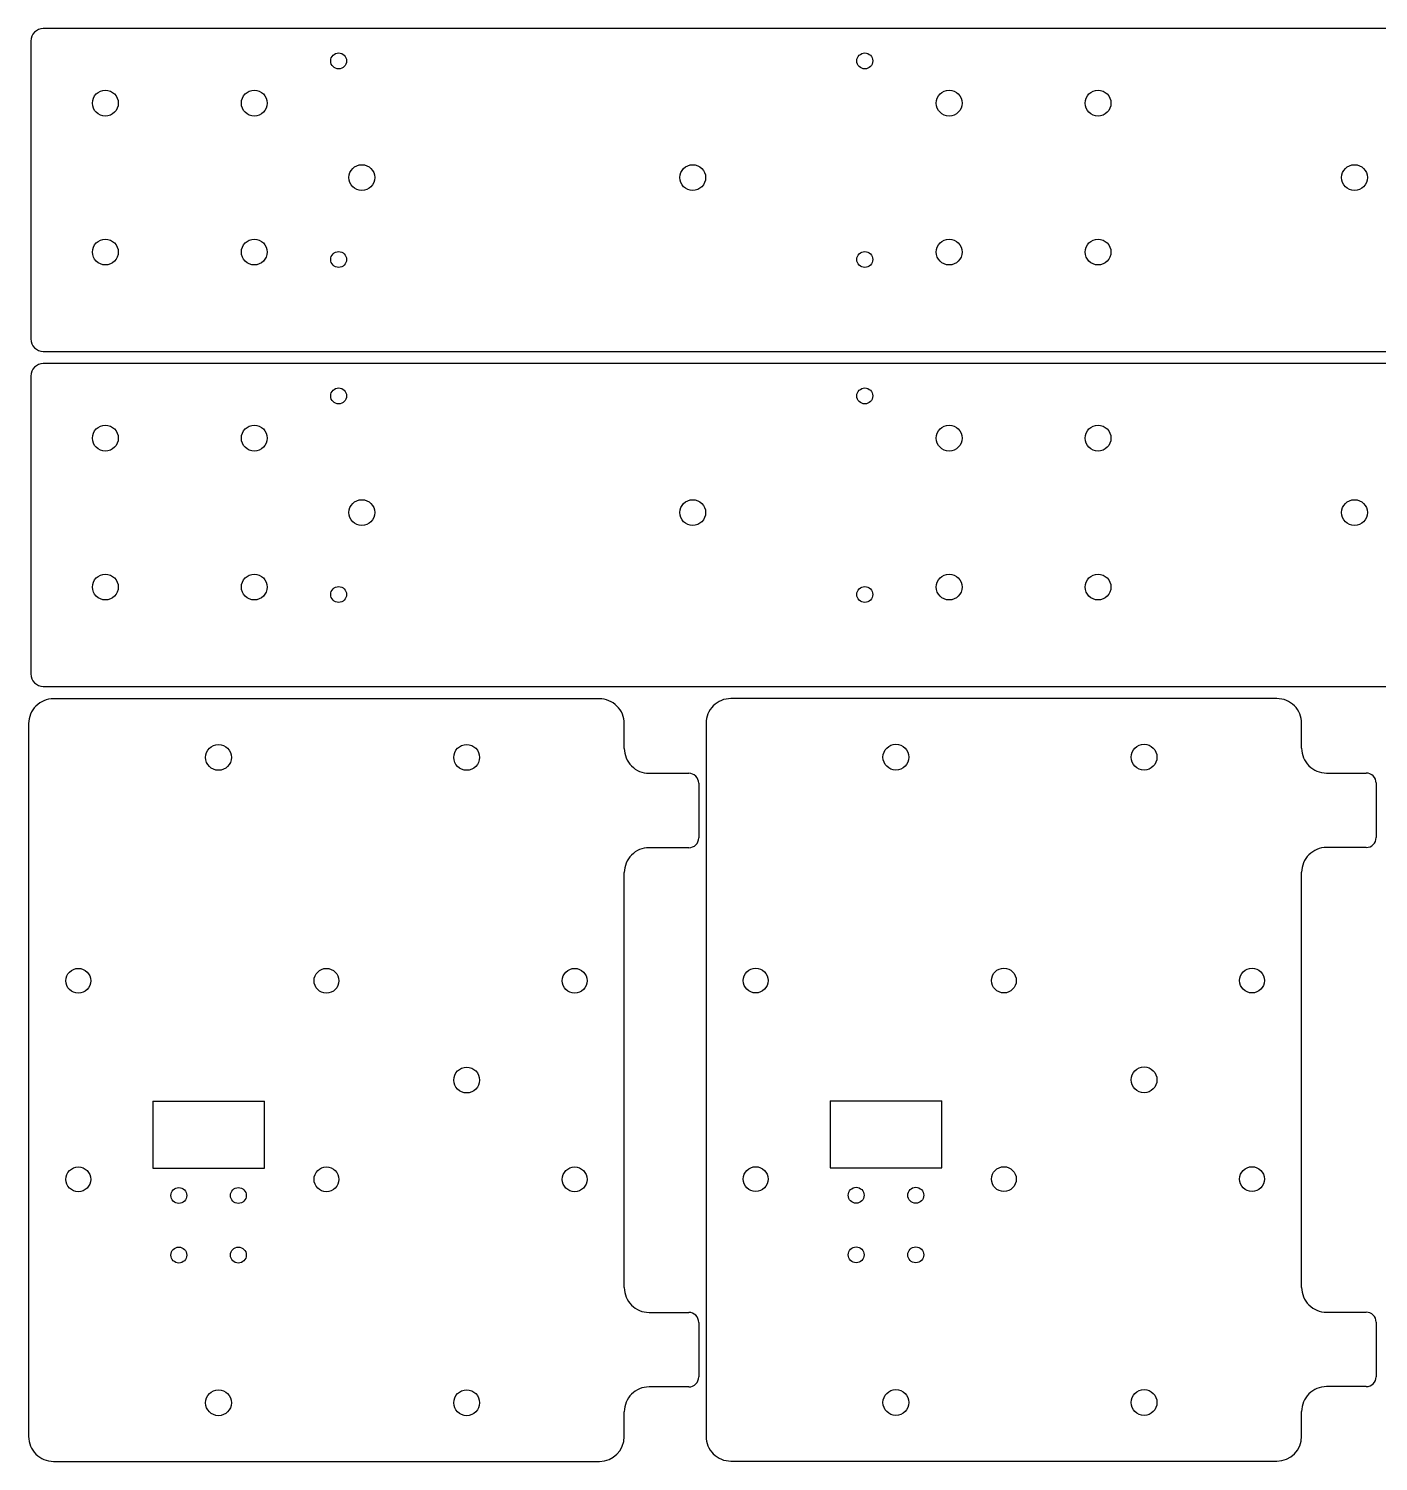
# Model space of a CAD drawing. Header units: millimetres. Extents: x -302 to 260, y -147 to 150.
# Drawn here: x -302.4 to -30.5, y -138.9 to 149.6 of the extents above; entities that cross this region are included whole.
import ezdxf

# ---------------------------------------------------------------- set-up
doc = ezdxf.new("R2010")
doc.units = ezdxf.units.MM
doc.header["$MEASUREMENT"] = 0
doc.layers.add('Layer 1', color=7, linetype='Continuous')

msp = doc.modelspace()

# ---------------------------------------------------------------- linework, layer by layer
at = {"layer": 'Layer 1', "lineweight": 25}
for points, knots in [([(-299.4471, 149.6438), (-300.1101, 149.6438), (-300.746, 149.3804), (-301.2149, 148.9116), (-301.2149, 148.9116), (-301.6837, 148.4427), (-301.9471, 147.8068), (-301.9471, 147.1438)], [0, 0, 0, 0, 0.33333333, 0.33333333, 0.33333333, 0.33333333, 1, 1, 1, 1]), ([(-238.3471, 143.1438), (-238.3471, 144.0275), (-239.0634, 144.7438), (-239.9471, 144.7438), (-239.9471, 144.7438), (-240.8308, 144.7438), (-241.5471, 144.0275), (-241.5471, 143.1438), (-241.5471, 143.1438), (-241.5471, 142.2601), (-240.8308, 141.5438), (-239.9471, 141.5438), (-239.9471, 141.5438), (-239.0635, 141.5438), (-238.3471, 142.2601), (-238.3471, 143.1438)], [0, 0, 0, 0, 0.2, 0.2, 0.2, 0.2, 0.4, 0.4, 0.4, 0.4, 0.6, 0.6, 0.6, 0.6, 1, 1, 1, 1]), ([(-132.3471, 143.1438), (-132.3471, 144.0275), (-133.0634, 144.7438), (-133.9471, 144.7438), (-133.9471, 144.7438), (-134.8308, 144.7438), (-135.5471, 144.0275), (-135.5471, 143.1438), (-135.5471, 143.1438), (-135.5471, 142.2601), (-134.8308, 141.5438), (-133.9471, 141.5438), (-133.9471, 141.5438), (-133.0635, 141.5438), (-132.3471, 142.2601), (-132.3471, 143.1438)], [0, 0, 0, 0, 0.2, 0.2, 0.2, 0.2, 0.4, 0.4, 0.4, 0.4, 0.6, 0.6, 0.6, 0.6, 1, 1, 1, 1]), ([(-284.3471, 134.6438), (-284.3471, 136.0797), (-285.5112, 137.2438), (-286.9471, 137.2438), (-286.9471, 137.2438), (-288.383, 137.2438), (-289.5471, 136.0797), (-289.5471, 134.6438), (-289.5471, 134.6438), (-289.5471, 133.2079), (-288.383, 132.0438), (-286.9471, 132.0438), (-286.9471, 132.0438), (-285.5112, 132.0438), (-284.3471, 133.2078), (-284.3471, 134.6438)], [0, 0, 0, 0, 0.2, 0.2, 0.2, 0.2, 0.4, 0.4, 0.4, 0.4, 0.6, 0.6, 0.6, 0.6, 1, 1, 1, 1]), ([(-254.3471, 134.6438), (-254.3471, 136.0797), (-255.5112, 137.2438), (-256.9471, 137.2438), (-256.9471, 137.2438), (-258.383, 137.2438), (-259.5471, 136.0797), (-259.5471, 134.6438), (-259.5471, 134.6438), (-259.5471, 133.2079), (-258.383, 132.0438), (-256.9471, 132.0438), (-256.9471, 132.0438), (-255.5112, 132.0438), (-254.3471, 133.2078), (-254.3471, 134.6438)], [0, 0, 0, 0, 0.2, 0.2, 0.2, 0.2, 0.4, 0.4, 0.4, 0.4, 0.6, 0.6, 0.6, 0.6, 1, 1, 1, 1]), ([(-114.3471, 134.6438), (-114.3471, 136.0797), (-115.5112, 137.2438), (-116.9471, 137.2438), (-116.9471, 137.2438), (-118.383, 137.2438), (-119.5471, 136.0797), (-119.5471, 134.6438), (-119.5471, 134.6438), (-119.5471, 133.2079), (-118.383, 132.0438), (-116.9471, 132.0438), (-116.9471, 132.0438), (-115.5112, 132.0438), (-114.3471, 133.2078), (-114.3471, 134.6438)], [0, 0, 0, 0, 0.2, 0.2, 0.2, 0.2, 0.4, 0.4, 0.4, 0.4, 0.6, 0.6, 0.6, 0.6, 1, 1, 1, 1]), ([(-84.3471, 134.6438), (-84.3471, 136.0797), (-85.5112, 137.2438), (-86.9471, 137.2438), (-86.9471, 137.2438), (-88.383, 137.2438), (-89.5471, 136.0797), (-89.5471, 134.6438), (-89.5471, 134.6438), (-89.5471, 133.2079), (-88.383, 132.0438), (-86.9471, 132.0438), (-86.9471, 132.0438), (-85.5112, 132.0438), (-84.3471, 133.2078), (-84.3471, 134.6438)], [0, 0, 0, 0, 0.2, 0.2, 0.2, 0.2, 0.4, 0.4, 0.4, 0.4, 0.6, 0.6, 0.6, 0.6, 1, 1, 1, 1]), ([(-232.6804, 119.6438), (-232.6804, 121.0797), (-233.8445, 122.2438), (-235.2804, 122.2438), (-235.2804, 122.2438), (-236.7164, 122.2438), (-237.8804, 121.0797), (-237.8804, 119.6438), (-237.8804, 119.6438), (-237.8804, 118.2079), (-236.7164, 117.0438), (-235.2804, 117.0438), (-235.2804, 117.0438), (-233.8445, 117.0438), (-232.6804, 118.2078), (-232.6804, 119.6438)], [0, 0, 0, 0, 0.2, 0.2, 0.2, 0.2, 0.4, 0.4, 0.4, 0.4, 0.6, 0.6, 0.6, 0.6, 1, 1, 1, 1]), ([(-166.0134, 119.6438), (-166.0134, 121.0797), (-167.1775, 122.2438), (-168.6134, 122.2438), (-168.6134, 122.2438), (-170.0494, 122.2438), (-171.2134, 121.0797), (-171.2134, 119.6438), (-171.2134, 119.6438), (-171.2134, 118.2079), (-170.0494, 117.0438), (-168.6134, 117.0438), (-168.6134, 117.0438), (-167.1775, 117.0438), (-166.0134, 118.2078), (-166.0134, 119.6438)], [0, 0, 0, 0, 0.2, 0.2, 0.2, 0.2, 0.4, 0.4, 0.4, 0.4, 0.6, 0.6, 0.6, 0.6, 1, 1, 1, 1]), ([(-32.6794, 119.6438), (-32.6794, 121.0797), (-33.8435, 122.2438), (-35.2794, 122.2438), (-35.2794, 122.2438), (-36.7154, 122.2438), (-37.8794, 121.0797), (-37.8794, 119.6438), (-37.8794, 119.6438), (-37.8794, 118.2079), (-36.7154, 117.0438), (-35.2794, 117.0438), (-35.2794, 117.0438), (-33.8435, 117.0438), (-32.6794, 118.2078), (-32.6794, 119.6438)], [0, 0, 0, 0, 0.2, 0.2, 0.2, 0.2, 0.4, 0.4, 0.4, 0.4, 0.6, 0.6, 0.6, 0.6, 1, 1, 1, 1]), ([(-284.3471, 104.6438), (-284.3471, 106.0797), (-285.5112, 107.2438), (-286.9471, 107.2438), (-286.9471, 107.2438), (-288.383, 107.2438), (-289.5471, 106.0797), (-289.5471, 104.6438), (-289.5471, 104.6438), (-289.5471, 103.2079), (-288.383, 102.0438), (-286.9471, 102.0438), (-286.9471, 102.0438), (-285.5112, 102.0438), (-284.3471, 103.2078), (-284.3471, 104.6438)], [0, 0, 0, 0, 0.2, 0.2, 0.2, 0.2, 0.4, 0.4, 0.4, 0.4, 0.6, 0.6, 0.6, 0.6, 1, 1, 1, 1]), ([(-254.3471, 104.6438), (-254.3471, 106.0797), (-255.5112, 107.2438), (-256.9471, 107.2438), (-256.9471, 107.2438), (-258.383, 107.2438), (-259.5471, 106.0797), (-259.5471, 104.6438), (-259.5471, 104.6438), (-259.5471, 103.2079), (-258.383, 102.0438), (-256.9471, 102.0438), (-256.9471, 102.0438), (-255.5112, 102.0438), (-254.3471, 103.2078), (-254.3471, 104.6438)], [0, 0, 0, 0, 0.2, 0.2, 0.2, 0.2, 0.4, 0.4, 0.4, 0.4, 0.6, 0.6, 0.6, 0.6, 1, 1, 1, 1]), ([(-114.3471, 104.6438), (-114.3471, 106.0797), (-115.5112, 107.2438), (-116.9471, 107.2438), (-116.9471, 107.2438), (-118.383, 107.2438), (-119.5471, 106.0797), (-119.5471, 104.6438), (-119.5471, 104.6438), (-119.5471, 103.2079), (-118.383, 102.0438), (-116.9471, 102.0438), (-116.9471, 102.0438), (-115.5112, 102.0438), (-114.3471, 103.2078), (-114.3471, 104.6438)], [0, 0, 0, 0, 0.2, 0.2, 0.2, 0.2, 0.4, 0.4, 0.4, 0.4, 0.6, 0.6, 0.6, 0.6, 1, 1, 1, 1]), ([(-84.3471, 104.6438), (-84.3471, 106.0797), (-85.5112, 107.2438), (-86.9471, 107.2438), (-86.9471, 107.2438), (-88.383, 107.2438), (-89.5471, 106.0797), (-89.5471, 104.6438), (-89.5471, 104.6438), (-89.5471, 103.2079), (-88.383, 102.0438), (-86.9471, 102.0438), (-86.9471, 102.0438), (-85.5112, 102.0438), (-84.3471, 103.2078), (-84.3471, 104.6438)], [0, 0, 0, 0, 0.2, 0.2, 0.2, 0.2, 0.4, 0.4, 0.4, 0.4, 0.6, 0.6, 0.6, 0.6, 1, 1, 1, 1]), ([(-238.3471, 103.1438), (-238.3471, 104.0275), (-239.0634, 104.7438), (-239.9471, 104.7438), (-239.9471, 104.7438), (-240.8308, 104.7438), (-241.5471, 104.0275), (-241.5471, 103.1438), (-241.5471, 103.1438), (-241.5471, 102.2601), (-240.8308, 101.5438), (-239.9471, 101.5438), (-239.9471, 101.5438), (-239.0635, 101.5438), (-238.3471, 102.2601), (-238.3471, 103.1438)], [0, 0, 0, 0, 0.2, 0.2, 0.2, 0.2, 0.4, 0.4, 0.4, 0.4, 0.6, 0.6, 0.6, 0.6, 1, 1, 1, 1]), ([(-132.3471, 103.1438), (-132.3471, 104.0275), (-133.0634, 104.7438), (-133.9471, 104.7438), (-133.9471, 104.7438), (-134.8308, 104.7438), (-135.5471, 104.0275), (-135.5471, 103.1438), (-135.5471, 103.1438), (-135.5471, 102.2601), (-134.8308, 101.5438), (-133.9471, 101.5438), (-133.9471, 101.5438), (-133.0635, 101.5438), (-132.3471, 102.2601), (-132.3471, 103.1438)], [0, 0, 0, 0, 0.2, 0.2, 0.2, 0.2, 0.4, 0.4, 0.4, 0.4, 0.6, 0.6, 0.6, 0.6, 1, 1, 1, 1]), ([(-301.9471, 87.1438), (-301.9471, 86.4808), (-301.6837, 85.8449), (-301.2149, 85.376), (-301.2149, 85.376), (-300.746, 84.9072), (-300.1101, 84.6438), (-299.4471, 84.6438)], [0, 0, 0, 0, 0.33333333, 0.33333333, 0.33333333, 0.33333333, 1, 1, 1, 1]), ([(-299.4471, 82.1643), (-300.1101, 82.1643), (-300.746, 81.9009), (-301.2149, 81.4321), (-301.2149, 81.4321), (-301.6837, 80.9632), (-301.9471, 80.3273), (-301.9471, 79.6643)], [0, 0, 0, 0, 0.33333333, 0.33333333, 0.33333333, 0.33333333, 1, 1, 1, 1]), ([(-238.3471, 75.6643), (-238.3471, 76.548), (-239.0634, 77.2643), (-239.9471, 77.2643), (-239.9471, 77.2643), (-240.8308, 77.2643), (-241.5471, 76.548), (-241.5471, 75.6643), (-241.5471, 75.6643), (-241.5471, 74.7806), (-240.8308, 74.0643), (-239.9471, 74.0643), (-239.9471, 74.0643), (-239.0635, 74.0643), (-238.3471, 74.7806), (-238.3471, 75.6643)], [0, 0, 0, 0, 0.2, 0.2, 0.2, 0.2, 0.4, 0.4, 0.4, 0.4, 0.6, 0.6, 0.6, 0.6, 1, 1, 1, 1]), ([(-132.3471, 75.6643), (-132.3471, 76.548), (-133.0634, 77.2643), (-133.9471, 77.2643), (-133.9471, 77.2643), (-134.8308, 77.2643), (-135.5471, 76.548), (-135.5471, 75.6643), (-135.5471, 75.6643), (-135.5471, 74.7806), (-134.8308, 74.0643), (-133.9471, 74.0643), (-133.9471, 74.0643), (-133.0635, 74.0643), (-132.3471, 74.7806), (-132.3471, 75.6643)], [0, 0, 0, 0, 0.2, 0.2, 0.2, 0.2, 0.4, 0.4, 0.4, 0.4, 0.6, 0.6, 0.6, 0.6, 1, 1, 1, 1]), ([(-284.3471, 67.1643), (-284.3471, 68.6002), (-285.5112, 69.7643), (-286.9471, 69.7643), (-286.9471, 69.7643), (-288.383, 69.7643), (-289.5471, 68.6002), (-289.5471, 67.1643), (-289.5471, 67.1643), (-289.5471, 65.7284), (-288.383, 64.5643), (-286.9471, 64.5643), (-286.9471, 64.5643), (-285.5112, 64.5643), (-284.3471, 65.7283), (-284.3471, 67.1643)], [0, 0, 0, 0, 0.2, 0.2, 0.2, 0.2, 0.4, 0.4, 0.4, 0.4, 0.6, 0.6, 0.6, 0.6, 1, 1, 1, 1]), ([(-254.3471, 67.1643), (-254.3471, 68.6002), (-255.5112, 69.7643), (-256.9471, 69.7643), (-256.9471, 69.7643), (-258.383, 69.7643), (-259.5471, 68.6002), (-259.5471, 67.1643), (-259.5471, 67.1643), (-259.5471, 65.7284), (-258.383, 64.5643), (-256.9471, 64.5643), (-256.9471, 64.5643), (-255.5112, 64.5643), (-254.3471, 65.7283), (-254.3471, 67.1643)], [0, 0, 0, 0, 0.2, 0.2, 0.2, 0.2, 0.4, 0.4, 0.4, 0.4, 0.6, 0.6, 0.6, 0.6, 1, 1, 1, 1]), ([(-114.3471, 67.1643), (-114.3471, 68.6002), (-115.5112, 69.7643), (-116.9471, 69.7643), (-116.9471, 69.7643), (-118.383, 69.7643), (-119.5471, 68.6002), (-119.5471, 67.1643), (-119.5471, 67.1643), (-119.5471, 65.7284), (-118.383, 64.5643), (-116.9471, 64.5643), (-116.9471, 64.5643), (-115.5112, 64.5643), (-114.3471, 65.7283), (-114.3471, 67.1643)], [0, 0, 0, 0, 0.2, 0.2, 0.2, 0.2, 0.4, 0.4, 0.4, 0.4, 0.6, 0.6, 0.6, 0.6, 1, 1, 1, 1]), ([(-84.3471, 67.1643), (-84.3471, 68.6002), (-85.5112, 69.7643), (-86.9471, 69.7643), (-86.9471, 69.7643), (-88.383, 69.7643), (-89.5471, 68.6002), (-89.5471, 67.1643), (-89.5471, 67.1643), (-89.5471, 65.7284), (-88.383, 64.5643), (-86.9471, 64.5643), (-86.9471, 64.5643), (-85.5112, 64.5643), (-84.3471, 65.7283), (-84.3471, 67.1643)], [0, 0, 0, 0, 0.2, 0.2, 0.2, 0.2, 0.4, 0.4, 0.4, 0.4, 0.6, 0.6, 0.6, 0.6, 1, 1, 1, 1]), ([(-232.6804, 52.1643), (-232.6804, 53.6002), (-233.8445, 54.7643), (-235.2804, 54.7643), (-235.2804, 54.7643), (-236.7164, 54.7643), (-237.8804, 53.6002), (-237.8804, 52.1643), (-237.8804, 52.1643), (-237.8804, 50.7284), (-236.7164, 49.5643), (-235.2804, 49.5643), (-235.2804, 49.5643), (-233.8445, 49.5643), (-232.6804, 50.7283), (-232.6804, 52.1643)], [0, 0, 0, 0, 0.2, 0.2, 0.2, 0.2, 0.4, 0.4, 0.4, 0.4, 0.6, 0.6, 0.6, 0.6, 1, 1, 1, 1]), ([(-166.0134, 52.1643), (-166.0134, 53.6002), (-167.1775, 54.7643), (-168.6134, 54.7643), (-168.6134, 54.7643), (-170.0494, 54.7643), (-171.2134, 53.6002), (-171.2134, 52.1643), (-171.2134, 52.1643), (-171.2134, 50.7284), (-170.0494, 49.5643), (-168.6134, 49.5643), (-168.6134, 49.5643), (-167.1775, 49.5643), (-166.0134, 50.7283), (-166.0134, 52.1643)], [0, 0, 0, 0, 0.2, 0.2, 0.2, 0.2, 0.4, 0.4, 0.4, 0.4, 0.6, 0.6, 0.6, 0.6, 1, 1, 1, 1]), ([(-32.6794, 52.1643), (-32.6794, 53.6002), (-33.8435, 54.7643), (-35.2794, 54.7643), (-35.2794, 54.7643), (-36.7154, 54.7643), (-37.8794, 53.6002), (-37.8794, 52.1643), (-37.8794, 52.1643), (-37.8794, 50.7284), (-36.7154, 49.5643), (-35.2794, 49.5643), (-35.2794, 49.5643), (-33.8435, 49.5643), (-32.6794, 50.7283), (-32.6794, 52.1643)], [0, 0, 0, 0, 0.2, 0.2, 0.2, 0.2, 0.4, 0.4, 0.4, 0.4, 0.6, 0.6, 0.6, 0.6, 1, 1, 1, 1]), ([(-284.3471, 37.1643), (-284.3471, 38.6002), (-285.5112, 39.7643), (-286.9471, 39.7643), (-286.9471, 39.7643), (-288.383, 39.7643), (-289.5471, 38.6002), (-289.5471, 37.1643), (-289.5471, 37.1643), (-289.5471, 35.7284), (-288.383, 34.5643), (-286.9471, 34.5643), (-286.9471, 34.5643), (-285.5112, 34.5643), (-284.3471, 35.7283), (-284.3471, 37.1643)], [0, 0, 0, 0, 0.2, 0.2, 0.2, 0.2, 0.4, 0.4, 0.4, 0.4, 0.6, 0.6, 0.6, 0.6, 1, 1, 1, 1]), ([(-254.3471, 37.1643), (-254.3471, 38.6002), (-255.5112, 39.7643), (-256.9471, 39.7643), (-256.9471, 39.7643), (-258.383, 39.7643), (-259.5471, 38.6002), (-259.5471, 37.1643), (-259.5471, 37.1643), (-259.5471, 35.7284), (-258.383, 34.5643), (-256.9471, 34.5643), (-256.9471, 34.5643), (-255.5112, 34.5643), (-254.3471, 35.7283), (-254.3471, 37.1643)], [0, 0, 0, 0, 0.2, 0.2, 0.2, 0.2, 0.4, 0.4, 0.4, 0.4, 0.6, 0.6, 0.6, 0.6, 1, 1, 1, 1]), ([(-114.3471, 37.1643), (-114.3471, 38.6002), (-115.5112, 39.7643), (-116.9471, 39.7643), (-116.9471, 39.7643), (-118.383, 39.7643), (-119.5471, 38.6002), (-119.5471, 37.1643), (-119.5471, 37.1643), (-119.5471, 35.7284), (-118.383, 34.5643), (-116.9471, 34.5643), (-116.9471, 34.5643), (-115.5112, 34.5643), (-114.3471, 35.7283), (-114.3471, 37.1643)], [0, 0, 0, 0, 0.2, 0.2, 0.2, 0.2, 0.4, 0.4, 0.4, 0.4, 0.6, 0.6, 0.6, 0.6, 1, 1, 1, 1]), ([(-84.3471, 37.1643), (-84.3471, 38.6002), (-85.5112, 39.7643), (-86.9471, 39.7643), (-86.9471, 39.7643), (-88.383, 39.7643), (-89.5471, 38.6002), (-89.5471, 37.1643), (-89.5471, 37.1643), (-89.5471, 35.7284), (-88.383, 34.5643), (-86.9471, 34.5643), (-86.9471, 34.5643), (-85.5112, 34.5643), (-84.3471, 35.7283), (-84.3471, 37.1643)], [0, 0, 0, 0, 0.2, 0.2, 0.2, 0.2, 0.4, 0.4, 0.4, 0.4, 0.6, 0.6, 0.6, 0.6, 1, 1, 1, 1]), ([(-238.3471, 35.6643), (-238.3471, 36.548), (-239.0634, 37.2643), (-239.9471, 37.2643), (-239.9471, 37.2643), (-240.8308, 37.2643), (-241.5471, 36.548), (-241.5471, 35.6643), (-241.5471, 35.6643), (-241.5471, 34.7806), (-240.8308, 34.0643), (-239.9471, 34.0643), (-239.9471, 34.0643), (-239.0635, 34.0643), (-238.3471, 34.7806), (-238.3471, 35.6643)], [0, 0, 0, 0, 0.2, 0.2, 0.2, 0.2, 0.4, 0.4, 0.4, 0.4, 0.6, 0.6, 0.6, 0.6, 1, 1, 1, 1]), ([(-132.3471, 35.6643), (-132.3471, 36.548), (-133.0634, 37.2643), (-133.9471, 37.2643), (-133.9471, 37.2643), (-134.8308, 37.2643), (-135.5471, 36.548), (-135.5471, 35.6643), (-135.5471, 35.6643), (-135.5471, 34.7806), (-134.8308, 34.0643), (-133.9471, 34.0643), (-133.9471, 34.0643), (-133.0635, 34.0643), (-132.3471, 34.7806), (-132.3471, 35.6643)], [0, 0, 0, 0, 0.2, 0.2, 0.2, 0.2, 0.4, 0.4, 0.4, 0.4, 0.6, 0.6, 0.6, 0.6, 1, 1, 1, 1]), ([(-301.9471, 19.6643), (-301.9471, 19.0013), (-301.6837, 18.3654), (-301.2149, 17.8965), (-301.2149, 17.8965), (-300.746, 17.4277), (-300.1101, 17.1643), (-299.4471, 17.1643)], [0, 0, 0, 0, 0.33333333, 0.33333333, 0.33333333, 0.33333333, 1, 1, 1, 1]), ([(-297.4033, 14.6559), (-298.7294, 14.6559), (-300.0012, 14.1291), (-300.9388, 13.1914), (-300.9388, 13.1914), (-301.8765, 12.2537), (-302.4033, 10.982), (-302.4033, 9.6559)], [0, 0, 0, 0, 0.33333333, 0.33333333, 0.33333333, 0.33333333, 1, 1, 1, 1]), ([(-182.4033, 9.6559), (-182.4033, 10.982), (-182.9301, 12.2537), (-183.8678, 13.1914), (-183.8678, 13.1914), (-184.8054, 14.1291), (-186.0772, 14.6559), (-187.4033, 14.6559)], [0, 0, 0, 0, 0.33333333, 0.33333333, 0.33333333, 0.33333333, 1, 1, 1, 1]), ([(-160.9259, 14.7016), (-162.252, 14.7016), (-163.5238, 14.1748), (-164.4614, 13.2371), (-164.4614, 13.2371), (-165.3991, 12.2994), (-165.9259, 11.0277), (-165.9259, 9.7016)], [0, 0, 0, 0, 0.33333333, 0.33333333, 0.33333333, 0.33333333, 1, 1, 1, 1]), ([(-45.9259, 9.7016), (-45.9259, 11.0277), (-46.4527, 12.2994), (-47.3904, 13.2371), (-47.3904, 13.2371), (-48.328, 14.1748), (-49.5998, 14.7016), (-50.9259, 14.7016)], [0, 0, 0, 0, 0.33333333, 0.33333333, 0.33333333, 0.33333333, 1, 1, 1, 1]), ([(-261.5533, 2.8559), (-261.5533, 4.2918), (-262.7174, 5.4559), (-264.1533, 5.4559), (-264.1533, 5.4559), (-265.5892, 5.4559), (-266.7533, 4.2918), (-266.7533, 2.8559), (-266.7533, 2.8559), (-266.7533, 1.42), (-265.5892, 0.2559), (-264.1533, 0.2559), (-264.1533, 0.2559), (-262.7174, 0.2559), (-261.5533, 1.4199), (-261.5533, 2.8559)], [0, 0, 0, 0, 0.2, 0.2, 0.2, 0.2, 0.4, 0.4, 0.4, 0.4, 0.6, 0.6, 0.6, 0.6, 1, 1, 1, 1]), ([(-211.5533, 2.8559), (-211.5533, 4.2918), (-212.7174, 5.4559), (-214.1533, 5.4559), (-214.1533, 5.4559), (-215.5892, 5.4559), (-216.7533, 4.2918), (-216.7533, 2.8559), (-216.7533, 2.8559), (-216.7533, 1.42), (-215.5892, 0.2559), (-214.1533, 0.2559), (-214.1533, 0.2559), (-212.7174, 0.2559), (-211.5533, 1.4199), (-211.5533, 2.8559)], [0, 0, 0, 0, 0.2, 0.2, 0.2, 0.2, 0.4, 0.4, 0.4, 0.4, 0.6, 0.6, 0.6, 0.6, 1, 1, 1, 1]), ([(-182.4033, 4.6559), (-182.4033, 3.3298), (-181.8765, 2.058), (-180.9388, 1.1204), (-180.9388, 1.1204), (-180.0012, 0.1827), (-178.7294, -0.3441), (-177.4033, -0.3441)], [0, 0, 0, 0, 0.33333333, 0.33333333, 0.33333333, 0.33333333, 1, 1, 1, 1]), ([(-125.0759, 2.9016), (-125.0759, 4.3375), (-126.24, 5.5016), (-127.6759, 5.5016), (-127.6759, 5.5016), (-129.1118, 5.5016), (-130.2759, 4.3375), (-130.2759, 2.9016), (-130.2759, 2.9016), (-130.2759, 1.4657), (-129.1118, 0.3016), (-127.6759, 0.3016), (-127.6759, 0.3016), (-126.24, 0.3016), (-125.0759, 1.4656), (-125.0759, 2.9016)], [0, 0, 0, 0, 0.2, 0.2, 0.2, 0.2, 0.4, 0.4, 0.4, 0.4, 0.6, 0.6, 0.6, 0.6, 1, 1, 1, 1]), ([(-75.0759, 2.9016), (-75.0759, 4.3375), (-76.24, 5.5016), (-77.6759, 5.5016), (-77.6759, 5.5016), (-79.1118, 5.5016), (-80.2759, 4.3375), (-80.2759, 2.9016), (-80.2759, 2.9016), (-80.2759, 1.4657), (-79.1118, 0.3016), (-77.6759, 0.3016), (-77.6759, 0.3016), (-76.24, 0.3016), (-75.0759, 1.4656), (-75.0759, 2.9016)], [0, 0, 0, 0, 0.2, 0.2, 0.2, 0.2, 0.4, 0.4, 0.4, 0.4, 0.6, 0.6, 0.6, 0.6, 1, 1, 1, 1]), ([(-45.9259, 4.7016), (-45.9259, 3.3755), (-45.3991, 2.1037), (-44.4614, 1.1661), (-44.4614, 1.1661), (-43.5238, 0.2284), (-42.252, -0.2984), (-40.9259, -0.2984)], [0, 0, 0, 0, 0.33333333, 0.33333333, 0.33333333, 0.33333333, 1, 1, 1, 1]), ([(-167.4033, -2.3441), (-167.4033, -1.8137), (-167.614, -1.305), (-167.9891, -0.9299), (-167.9891, -0.9299), (-168.3642, -0.5548), (-168.8729, -0.3441), (-169.4033, -0.3441)], [0, 0, 0, 0, 0.33333333, 0.33333333, 0.33333333, 0.33333333, 1, 1, 1, 1]), ([(-30.9259, -2.2984), (-30.9259, -1.768), (-31.1366, -1.2593), (-31.5117, -0.8842), (-31.5117, -0.8842), (-31.8868, -0.5091), (-32.3955, -0.2984), (-32.9259, -0.2984)], [0, 0, 0, 0, 0.33333333, 0.33333333, 0.33333333, 0.33333333, 1, 1, 1, 1]), ([(-177.4033, -15.3441), (-178.7294, -15.3441), (-180.0012, -15.8709), (-180.9388, -16.8086), (-180.9388, -16.8086), (-181.8765, -17.7463), (-182.4033, -19.018), (-182.4033, -20.3441)], [0, 0, 0, 0, 0.33333333, 0.33333333, 0.33333333, 0.33333333, 1, 1, 1, 1]), ([(-40.9259, -15.2984), (-42.252, -15.2984), (-43.5238, -15.8252), (-44.4614, -16.7629), (-44.4614, -16.7629), (-45.3991, -17.7006), (-45.9259, -18.9723), (-45.9259, -20.2984)], [0, 0, 0, 0, 0.33333333, 0.33333333, 0.33333333, 0.33333333, 1, 1, 1, 1]), ([(-289.9033, -42.1441), (-289.9033, -40.7634), (-291.0226, -39.6441), (-292.4033, -39.6441), (-292.4033, -39.6441), (-293.784, -39.6441), (-294.9033, -40.7634), (-294.9033, -42.1441), (-294.9033, -42.1441), (-294.9033, -43.5248), (-293.784, -44.6441), (-292.4033, -44.6441), (-292.4033, -44.6441), (-291.0226, -44.6441), (-289.9033, -43.5248), (-289.9033, -42.1441)], [0, 0, 0, 0, 0.2, 0.2, 0.2, 0.2, 0.4, 0.4, 0.4, 0.4, 0.6, 0.6, 0.6, 0.6, 1, 1, 1, 1]), ([(-239.9033, -42.1441), (-239.9033, -40.7634), (-241.0226, -39.6441), (-242.4033, -39.6441), (-242.4033, -39.6441), (-243.784, -39.6441), (-244.9033, -40.7634), (-244.9033, -42.1441), (-244.9033, -42.1441), (-244.9033, -43.5248), (-243.784, -44.6441), (-242.4033, -44.6441), (-242.4033, -44.6441), (-241.0226, -44.6441), (-239.9033, -43.5248), (-239.9033, -42.1441)], [0, 0, 0, 0, 0.2, 0.2, 0.2, 0.2, 0.4, 0.4, 0.4, 0.4, 0.6, 0.6, 0.6, 0.6, 1, 1, 1, 1]), ([(-189.9033, -42.1441), (-189.9033, -40.7634), (-191.0226, -39.6441), (-192.4033, -39.6441), (-192.4033, -39.6441), (-193.784, -39.6441), (-194.9033, -40.7634), (-194.9033, -42.1441), (-194.9033, -42.1441), (-194.9033, -43.5248), (-193.784, -44.6441), (-192.4033, -44.6441), (-192.4033, -44.6441), (-191.0226, -44.6441), (-189.9033, -43.5248), (-189.9033, -42.1441)], [0, 0, 0, 0, 0.2, 0.2, 0.2, 0.2, 0.4, 0.4, 0.4, 0.4, 0.6, 0.6, 0.6, 0.6, 1, 1, 1, 1]), ([(-153.4259, -42.0984), (-153.4259, -40.7177), (-154.5452, -39.5984), (-155.9259, -39.5984), (-155.9259, -39.5984), (-157.3066, -39.5984), (-158.4259, -40.7177), (-158.4259, -42.0984), (-158.4259, -42.0984), (-158.4259, -43.4791), (-157.3066, -44.5984), (-155.9259, -44.5984), (-155.9259, -44.5984), (-154.5452, -44.5984), (-153.4259, -43.4791), (-153.4259, -42.0984)], [0, 0, 0, 0, 0.2, 0.2, 0.2, 0.2, 0.4, 0.4, 0.4, 0.4, 0.6, 0.6, 0.6, 0.6, 1, 1, 1, 1]), ([(-103.4259, -42.0984), (-103.4259, -40.7177), (-104.5452, -39.5984), (-105.9259, -39.5984), (-105.9259, -39.5984), (-107.3066, -39.5984), (-108.4259, -40.7177), (-108.4259, -42.0984), (-108.4259, -42.0984), (-108.4259, -43.4791), (-107.3066, -44.5984), (-105.9259, -44.5984), (-105.9259, -44.5984), (-104.5452, -44.5984), (-103.4259, -43.4791), (-103.4259, -42.0984)], [0, 0, 0, 0, 0.2, 0.2, 0.2, 0.2, 0.4, 0.4, 0.4, 0.4, 0.6, 0.6, 0.6, 0.6, 1, 1, 1, 1]), ([(-53.4259, -42.0984), (-53.4259, -40.7177), (-54.5452, -39.5984), (-55.9259, -39.5984), (-55.9259, -39.5984), (-57.3066, -39.5984), (-58.4259, -40.7177), (-58.4259, -42.0984), (-58.4259, -42.0984), (-58.4259, -43.4791), (-57.3066, -44.5984), (-55.9259, -44.5984), (-55.9259, -44.5984), (-54.5452, -44.5984), (-53.4259, -43.4791), (-53.4259, -42.0984)], [0, 0, 0, 0, 0.2, 0.2, 0.2, 0.2, 0.4, 0.4, 0.4, 0.4, 0.6, 0.6, 0.6, 0.6, 1, 1, 1, 1]), ([(-211.5533, -62.1441), (-211.5533, -60.7082), (-212.7174, -59.5441), (-214.1533, -59.5441), (-214.1533, -59.5441), (-215.5892, -59.5441), (-216.7533, -60.7082), (-216.7533, -62.1441), (-216.7533, -62.1441), (-216.7533, -63.58), (-215.5892, -64.7441), (-214.1533, -64.7441), (-214.1533, -64.7441), (-212.7174, -64.7441), (-211.5533, -63.5801), (-211.5533, -62.1441)], [0, 0, 0, 0, 0.2, 0.2, 0.2, 0.2, 0.4, 0.4, 0.4, 0.4, 0.6, 0.6, 0.6, 0.6, 1, 1, 1, 1]), ([(-75.0759, -62.0984), (-75.0759, -60.6625), (-76.24, -59.4984), (-77.6759, -59.4984), (-77.6759, -59.4984), (-79.1118, -59.4984), (-80.2759, -60.6625), (-80.2759, -62.0984), (-80.2759, -62.0984), (-80.2759, -63.5343), (-79.1118, -64.6984), (-77.6759, -64.6984), (-77.6759, -64.6984), (-76.24, -64.6984), (-75.0759, -63.5344), (-75.0759, -62.0984)], [0, 0, 0, 0, 0.2, 0.2, 0.2, 0.2, 0.4, 0.4, 0.4, 0.4, 0.6, 0.6, 0.6, 0.6, 1, 1, 1, 1]), ([(-289.9033, -82.1441), (-289.9033, -80.7634), (-291.0226, -79.6441), (-292.4033, -79.6441), (-292.4033, -79.6441), (-293.784, -79.6441), (-294.9033, -80.7634), (-294.9033, -82.1441), (-294.9033, -82.1441), (-294.9033, -83.5248), (-293.784, -84.6441), (-292.4033, -84.6441), (-292.4033, -84.6441), (-291.0226, -84.6441), (-289.9033, -83.5248), (-289.9033, -82.1441)], [0, 0, 0, 0, 0.2, 0.2, 0.2, 0.2, 0.4, 0.4, 0.4, 0.4, 0.6, 0.6, 0.6, 0.6, 1, 1, 1, 1]), ([(-239.9033, -82.1441), (-239.9033, -80.7634), (-241.0226, -79.6441), (-242.4033, -79.6441), (-242.4033, -79.6441), (-243.784, -79.6441), (-244.9033, -80.7634), (-244.9033, -82.1441), (-244.9033, -82.1441), (-244.9033, -83.5248), (-243.784, -84.6441), (-242.4033, -84.6441), (-242.4033, -84.6441), (-241.0226, -84.6441), (-239.9033, -83.5248), (-239.9033, -82.1441)], [0, 0, 0, 0, 0.2, 0.2, 0.2, 0.2, 0.4, 0.4, 0.4, 0.4, 0.6, 0.6, 0.6, 0.6, 1, 1, 1, 1]), ([(-189.9033, -82.1441), (-189.9033, -80.7634), (-191.0226, -79.6441), (-192.4033, -79.6441), (-192.4033, -79.6441), (-193.784, -79.6441), (-194.9033, -80.7634), (-194.9033, -82.1441), (-194.9033, -82.1441), (-194.9033, -83.5248), (-193.784, -84.6441), (-192.4033, -84.6441), (-192.4033, -84.6441), (-191.0226, -84.6441), (-189.9033, -83.5248), (-189.9033, -82.1441)], [0, 0, 0, 0, 0.2, 0.2, 0.2, 0.2, 0.4, 0.4, 0.4, 0.4, 0.6, 0.6, 0.6, 0.6, 1, 1, 1, 1]), ([(-153.4259, -82.0984), (-153.4259, -80.7177), (-154.5452, -79.5984), (-155.9259, -79.5984), (-155.9259, -79.5984), (-157.3066, -79.5984), (-158.4259, -80.7177), (-158.4259, -82.0984), (-158.4259, -82.0984), (-158.4259, -83.4791), (-157.3066, -84.5984), (-155.9259, -84.5984), (-155.9259, -84.5984), (-154.5452, -84.5984), (-153.4259, -83.4791), (-153.4259, -82.0984)], [0, 0, 0, 0, 0.2, 0.2, 0.2, 0.2, 0.4, 0.4, 0.4, 0.4, 0.6, 0.6, 0.6, 0.6, 1, 1, 1, 1]), ([(-103.4259, -82.0984), (-103.4259, -80.7177), (-104.5452, -79.5984), (-105.9259, -79.5984), (-105.9259, -79.5984), (-107.3066, -79.5984), (-108.4259, -80.7177), (-108.4259, -82.0984), (-108.4259, -82.0984), (-108.4259, -83.4791), (-107.3066, -84.5984), (-105.9259, -84.5984), (-105.9259, -84.5984), (-104.5452, -84.5984), (-103.4259, -83.4791), (-103.4259, -82.0984)], [0, 0, 0, 0, 0.2, 0.2, 0.2, 0.2, 0.4, 0.4, 0.4, 0.4, 0.6, 0.6, 0.6, 0.6, 1, 1, 1, 1]), ([(-53.4259, -82.0984), (-53.4259, -80.7177), (-54.5452, -79.5984), (-55.9259, -79.5984), (-55.9259, -79.5984), (-57.3066, -79.5984), (-58.4259, -80.7177), (-58.4259, -82.0984), (-58.4259, -82.0984), (-58.4259, -83.4791), (-57.3066, -84.5984), (-55.9259, -84.5984), (-55.9259, -84.5984), (-54.5452, -84.5984), (-53.4259, -83.4791), (-53.4259, -82.0984)], [0, 0, 0, 0, 0.2, 0.2, 0.2, 0.2, 0.4, 0.4, 0.4, 0.4, 0.6, 0.6, 0.6, 0.6, 1, 1, 1, 1]), ([(-270.5533, -85.3941), (-270.5533, -84.5104), (-271.2696, -83.7941), (-272.1533, -83.7941), (-272.1533, -83.7941), (-273.037, -83.7941), (-273.7533, -84.5104), (-273.7533, -85.3941), (-273.7533, -85.3941), (-273.7533, -86.2778), (-273.037, -86.9941), (-272.1533, -86.9941), (-272.1533, -86.9941), (-271.2697, -86.9941), (-270.5533, -86.2778), (-270.5533, -85.3941)], [0, 0, 0, 0, 0.2, 0.2, 0.2, 0.2, 0.4, 0.4, 0.4, 0.4, 0.6, 0.6, 0.6, 0.6, 1, 1, 1, 1]), ([(-258.5533, -85.3941), (-258.5533, -84.5104), (-259.2696, -83.7941), (-260.1533, -83.7941), (-260.1533, -83.7941), (-261.037, -83.7941), (-261.7533, -84.5104), (-261.7533, -85.3941), (-261.7533, -85.3941), (-261.7533, -86.2778), (-261.037, -86.9941), (-260.1533, -86.9941), (-260.1533, -86.9941), (-259.2697, -86.9941), (-258.5533, -86.2778), (-258.5533, -85.3941)], [0, 0, 0, 0, 0.2, 0.2, 0.2, 0.2, 0.4, 0.4, 0.4, 0.4, 0.6, 0.6, 0.6, 0.6, 1, 1, 1, 1]), ([(-134.0759, -85.3484), (-134.0759, -84.4647), (-134.7922, -83.7484), (-135.6759, -83.7484), (-135.6759, -83.7484), (-136.5596, -83.7484), (-137.2759, -84.4647), (-137.2759, -85.3484), (-137.2759, -85.3484), (-137.2759, -86.2321), (-136.5596, -86.9484), (-135.6759, -86.9484), (-135.6759, -86.9484), (-134.7923, -86.9484), (-134.0759, -86.2321), (-134.0759, -85.3484)], [0, 0, 0, 0, 0.2, 0.2, 0.2, 0.2, 0.4, 0.4, 0.4, 0.4, 0.6, 0.6, 0.6, 0.6, 1, 1, 1, 1]), ([(-122.0759, -85.3484), (-122.0759, -84.4647), (-122.7922, -83.7484), (-123.6759, -83.7484), (-123.6759, -83.7484), (-124.5596, -83.7484), (-125.2759, -84.4647), (-125.2759, -85.3484), (-125.2759, -85.3484), (-125.2759, -86.2321), (-124.5596, -86.9484), (-123.6759, -86.9484), (-123.6759, -86.9484), (-122.7923, -86.9484), (-122.0759, -86.2321), (-122.0759, -85.3484)], [0, 0, 0, 0, 0.2, 0.2, 0.2, 0.2, 0.4, 0.4, 0.4, 0.4, 0.6, 0.6, 0.6, 0.6, 1, 1, 1, 1]), ([(-270.5533, -97.3941), (-270.5533, -96.5104), (-271.2696, -95.7941), (-272.1533, -95.7941), (-272.1533, -95.7941), (-273.037, -95.7941), (-273.7533, -96.5104), (-273.7533, -97.3941), (-273.7533, -97.3941), (-273.7533, -98.2778), (-273.037, -98.9941), (-272.1533, -98.9941), (-272.1533, -98.9941), (-271.2697, -98.9941), (-270.5533, -98.2778), (-270.5533, -97.3941)], [0, 0, 0, 0, 0.2, 0.2, 0.2, 0.2, 0.4, 0.4, 0.4, 0.4, 0.6, 0.6, 0.6, 0.6, 1, 1, 1, 1]), ([(-258.5533, -97.3941), (-258.5533, -96.5104), (-259.2696, -95.7941), (-260.1533, -95.7941), (-260.1533, -95.7941), (-261.037, -95.7941), (-261.7533, -96.5104), (-261.7533, -97.3941), (-261.7533, -97.3941), (-261.7533, -98.2778), (-261.037, -98.9941), (-260.1533, -98.9941), (-260.1533, -98.9941), (-259.2697, -98.9941), (-258.5533, -98.2778), (-258.5533, -97.3941)], [0, 0, 0, 0, 0.2, 0.2, 0.2, 0.2, 0.4, 0.4, 0.4, 0.4, 0.6, 0.6, 0.6, 0.6, 1, 1, 1, 1]), ([(-134.0759, -97.3484), (-134.0759, -96.4647), (-134.7922, -95.7484), (-135.6759, -95.7484), (-135.6759, -95.7484), (-136.5596, -95.7484), (-137.2759, -96.4647), (-137.2759, -97.3484), (-137.2759, -97.3484), (-137.2759, -98.2321), (-136.5596, -98.9484), (-135.6759, -98.9484), (-135.6759, -98.9484), (-134.7923, -98.9484), (-134.0759, -98.2321), (-134.0759, -97.3484)], [0, 0, 0, 0, 0.2, 0.2, 0.2, 0.2, 0.4, 0.4, 0.4, 0.4, 0.6, 0.6, 0.6, 0.6, 1, 1, 1, 1]), ([(-122.0759, -97.3484), (-122.0759, -96.4647), (-122.7922, -95.7484), (-123.6759, -95.7484), (-123.6759, -95.7484), (-124.5596, -95.7484), (-125.2759, -96.4647), (-125.2759, -97.3484), (-125.2759, -97.3484), (-125.2759, -98.2321), (-124.5596, -98.9484), (-123.6759, -98.9484), (-123.6759, -98.9484), (-122.7923, -98.9484), (-122.0759, -98.2321), (-122.0759, -97.3484)], [0, 0, 0, 0, 0.2, 0.2, 0.2, 0.2, 0.4, 0.4, 0.4, 0.4, 0.6, 0.6, 0.6, 0.6, 1, 1, 1, 1]), ([(-182.4033, -103.9441), (-182.4033, -105.2702), (-181.8765, -106.542), (-180.9388, -107.4796), (-180.9388, -107.4796), (-180.0012, -108.4173), (-178.7294, -108.9441), (-177.4033, -108.9441)], [0, 0, 0, 0, 0.33333333, 0.33333333, 0.33333333, 0.33333333, 1, 1, 1, 1]), ([(-45.9259, -103.8984), (-45.9259, -105.2245), (-45.3991, -106.4963), (-44.4614, -107.4339), (-44.4614, -107.4339), (-43.5238, -108.3716), (-42.252, -108.8984), (-40.9259, -108.8984)], [0, 0, 0, 0, 0.33333333, 0.33333333, 0.33333333, 0.33333333, 1, 1, 1, 1]), ([(-167.4033, -110.9441), (-167.4033, -110.4137), (-167.614, -109.905), (-167.9891, -109.5299), (-167.9891, -109.5299), (-168.3642, -109.1548), (-168.8729, -108.9441), (-169.4033, -108.9441)], [0, 0, 0, 0, 0.33333333, 0.33333333, 0.33333333, 0.33333333, 1, 1, 1, 1]), ([(-30.9259, -110.8984), (-30.9259, -110.368), (-31.1366, -109.8593), (-31.5117, -109.4842), (-31.5117, -109.4842), (-31.8868, -109.1091), (-32.3955, -108.8984), (-32.9259, -108.8984)], [0, 0, 0, 0, 0.33333333, 0.33333333, 0.33333333, 0.33333333, 1, 1, 1, 1]), ([(-177.4033, -123.9441), (-178.7294, -123.9441), (-180.0012, -124.4709), (-180.9388, -125.4086), (-180.9388, -125.4086), (-181.8765, -126.3463), (-182.4033, -127.618), (-182.4033, -128.9441)], [0, 0, 0, 0, 0.33333333, 0.33333333, 0.33333333, 0.33333333, 1, 1, 1, 1]), ([(-40.9259, -123.8984), (-42.252, -123.8984), (-43.5238, -124.4252), (-44.4614, -125.3629), (-44.4614, -125.3629), (-45.3991, -126.3006), (-45.9259, -127.5723), (-45.9259, -128.8984)], [0, 0, 0, 0, 0.33333333, 0.33333333, 0.33333333, 0.33333333, 1, 1, 1, 1]), ([(-261.5533, -127.1441), (-261.5533, -125.7082), (-262.7174, -124.5441), (-264.1533, -124.5441), (-264.1533, -124.5441), (-265.5892, -124.5441), (-266.7533, -125.7082), (-266.7533, -127.1441), (-266.7533, -127.1441), (-266.7533, -128.58), (-265.5892, -129.7441), (-264.1533, -129.7441), (-264.1533, -129.7441), (-262.7174, -129.7441), (-261.5533, -128.5801), (-261.5533, -127.1441)], [0, 0, 0, 0, 0.2, 0.2, 0.2, 0.2, 0.4, 0.4, 0.4, 0.4, 0.6, 0.6, 0.6, 0.6, 1, 1, 1, 1]), ([(-211.5533, -127.1441), (-211.5533, -125.7082), (-212.7174, -124.5441), (-214.1533, -124.5441), (-214.1533, -124.5441), (-215.5892, -124.5441), (-216.7533, -125.7082), (-216.7533, -127.1441), (-216.7533, -127.1441), (-216.7533, -128.58), (-215.5892, -129.7441), (-214.1533, -129.7441), (-214.1533, -129.7441), (-212.7174, -129.7441), (-211.5533, -128.5801), (-211.5533, -127.1441)], [0, 0, 0, 0, 0.2, 0.2, 0.2, 0.2, 0.4, 0.4, 0.4, 0.4, 0.6, 0.6, 0.6, 0.6, 1, 1, 1, 1]), ([(-125.0759, -127.0984), (-125.0759, -125.6625), (-126.24, -124.4984), (-127.6759, -124.4984), (-127.6759, -124.4984), (-129.1118, -124.4984), (-130.2759, -125.6625), (-130.2759, -127.0984), (-130.2759, -127.0984), (-130.2759, -128.5343), (-129.1118, -129.6984), (-127.6759, -129.6984), (-127.6759, -129.6984), (-126.24, -129.6984), (-125.0759, -128.5344), (-125.0759, -127.0984)], [0, 0, 0, 0, 0.2, 0.2, 0.2, 0.2, 0.4, 0.4, 0.4, 0.4, 0.6, 0.6, 0.6, 0.6, 1, 1, 1, 1]), ([(-75.0759, -127.0984), (-75.0759, -125.6625), (-76.24, -124.4984), (-77.6759, -124.4984), (-77.6759, -124.4984), (-79.1118, -124.4984), (-80.2759, -125.6625), (-80.2759, -127.0984), (-80.2759, -127.0984), (-80.2759, -128.5343), (-79.1118, -129.6984), (-77.6759, -129.6984), (-77.6759, -129.6984), (-76.24, -129.6984), (-75.0759, -128.5344), (-75.0759, -127.0984)], [0, 0, 0, 0, 0.2, 0.2, 0.2, 0.2, 0.4, 0.4, 0.4, 0.4, 0.6, 0.6, 0.6, 0.6, 1, 1, 1, 1]), ([(-302.4033, -133.9441), (-302.4033, -135.2702), (-301.8765, -136.542), (-300.9388, -137.4796), (-300.9388, -137.4796), (-300.0012, -138.4173), (-298.7294, -138.9441), (-297.4033, -138.9441)], [0, 0, 0, 0, 0.33333333, 0.33333333, 0.33333333, 0.33333333, 1, 1, 1, 1]), ([(-165.9259, -133.8984), (-165.9259, -135.2245), (-165.3991, -136.4963), (-164.4614, -137.4339), (-164.4614, -137.4339), (-163.5238, -138.3716), (-162.252, -138.8984), (-160.9259, -138.8984)], [0, 0, 0, 0, 0.33333333, 0.33333333, 0.33333333, 0.33333333, 1, 1, 1, 1])]:
    msp.add_open_spline(points, degree=3, knots=knots, dxfattribs=at)
for points in [[(95.5529, 149.6438), (95.5529, 149.6438), (-299.4471, 149.6438), (-299.4471, 149.6438)], [(-301.9471, 147.1438), (-301.9471, 147.1438), (-301.9471, 87.1438), (-301.9471, 87.1438)], [(-299.4471, 84.6438), (-299.4471, 84.6438), (95.5529, 84.6438), (95.5529, 84.6438)], [(95.5529, 82.1643), (95.5529, 82.1643), (-299.4471, 82.1643), (-299.4471, 82.1643)], [(-301.9471, 79.6643), (-301.9471, 79.6643), (-301.9471, 19.6643), (-301.9471, 19.6643)], [(-299.4471, 17.1643), (-299.4471, 17.1643), (95.5529, 17.1643), (95.5529, 17.1643)], [(-187.4033, 14.6559), (-187.4033, 14.6559), (-297.4033, 14.6559), (-297.4033, 14.6559)], [(-50.9259, 14.7016), (-50.9259, 14.7016), (-160.9259, 14.7016), (-160.9259, 14.7016)], [(-302.4033, 9.6559), (-302.4033, 9.6559), (-302.4033, -133.9441), (-302.4033, -133.9441)], [(-182.4033, 4.6559), (-182.4033, 4.6559), (-182.4033, 9.6559), (-182.4033, 9.6559)], [(-165.9259, 9.7016), (-165.9259, 9.7016), (-165.9259, -133.8984), (-165.9259, -133.8984)], [(-45.9259, 4.7016), (-45.9259, 4.7016), (-45.9259, 9.7016), (-45.9259, 9.7016)], [(-177.4033, -0.3441), (-177.4033, -0.3441), (-169.4033, -0.3441), (-169.4033, -0.3441)], [(-167.4033, -2.3441), (-167.4033, -2.3441), (-167.4033, -13.3441), (-167.4033, -13.3441)], [(-40.9259, -0.2984), (-40.9259, -0.2984), (-32.9259, -0.2984), (-32.9259, -0.2984)], [(-30.9259, -2.2984), (-30.9259, -2.2984), (-30.9259, -13.2984), (-30.9259, -13.2984)], [(-169.4033, -15.3441), (-168.2987, -15.3441), (-167.4033, -14.4487), (-167.4033, -13.3441)], [(-32.9259, -15.2984), (-31.8213, -15.2984), (-30.9259, -14.403), (-30.9259, -13.2984)], [(-169.4033, -15.3441), (-169.4033, -15.3441), (-177.4033, -15.3441), (-177.4033, -15.3441)], [(-32.9259, -15.2984), (-32.9259, -15.2984), (-40.9259, -15.2984), (-40.9259, -15.2984)], [(-182.4033, -103.9441), (-182.4033, -103.9441), (-182.4033, -20.3441), (-182.4033, -20.3441)], [(-45.9259, -103.8984), (-45.9259, -103.8984), (-45.9259, -20.2984), (-45.9259, -20.2984)], [(-140.9259, -66.3484), (-140.9259, -66.3484), (-118.4259, -66.3484), (-118.4259, -66.3484)], [(-140.9259, -66.3484), (-140.9259, -66.3484), (-140.9259, -79.8484), (-140.9259, -79.8484)], [(-118.4259, -79.8484), (-118.4259, -79.8484), (-118.4259, -66.3484), (-118.4259, -66.3484)], [(-277.4033, -66.3941), (-277.4033, -66.3941), (-254.9033, -66.3941), (-254.9033, -66.3941)], [(-277.4033, -66.3941), (-277.4033, -66.3941), (-277.4033, -79.8941), (-277.4033, -79.8941)], [(-254.9033, -79.8941), (-254.9033, -79.8941), (-254.9033, -66.3941), (-254.9033, -66.3941)], [(-277.4033, -79.8941), (-277.4033, -79.8941), (-254.9033, -79.8941), (-254.9033, -79.8941)], [(-140.9259, -79.8484), (-140.9259, -79.8484), (-118.4259, -79.8484), (-118.4259, -79.8484)], [(-177.4033, -108.9441), (-177.4033, -108.9441), (-169.4033, -108.9441), (-169.4033, -108.9441)], [(-40.9259, -108.8984), (-40.9259, -108.8984), (-32.9259, -108.8984), (-32.9259, -108.8984)], [(-167.4033, -110.9441), (-167.4033, -110.9441), (-167.4033, -121.9441), (-167.4033, -121.9441)], [(-30.9259, -110.8984), (-30.9259, -110.8984), (-30.9259, -121.8984), (-30.9259, -121.8984)], [(-169.4033, -123.9441), (-169.4033, -123.9441), (-177.4033, -123.9441), (-177.4033, -123.9441)], [(-169.4033, -123.9441), (-168.2987, -123.9441), (-167.4033, -123.0487), (-167.4033, -121.9441)], [(-32.9259, -123.8984), (-32.9259, -123.8984), (-40.9259, -123.8984), (-40.9259, -123.8984)], [(-32.9259, -123.8984), (-31.8213, -123.8984), (-30.9259, -123.003), (-30.9259, -121.8984)], [(-182.4033, -133.9441), (-182.4033, -133.9441), (-182.4033, -128.9441), (-182.4033, -128.9441)], [(-45.9259, -133.8984), (-45.9259, -133.8984), (-45.9259, -128.8984), (-45.9259, -128.8984)], [(-187.4033, -138.9441), (-184.6419, -138.9441), (-182.4033, -136.7055), (-182.4033, -133.9441)], [(-50.9259, -138.8984), (-48.1645, -138.8984), (-45.9259, -136.6598), (-45.9259, -133.8984)], [(-297.4033, -138.9441), (-297.4033, -138.9441), (-187.4033, -138.9441), (-187.4033, -138.9441)], [(-160.9259, -138.8984), (-160.9259, -138.8984), (-50.9259, -138.8984), (-50.9259, -138.8984)]]:
    msp.add_open_spline(points, degree=3, dxfattribs=at)

doc.saveas('drawing.dxf')
